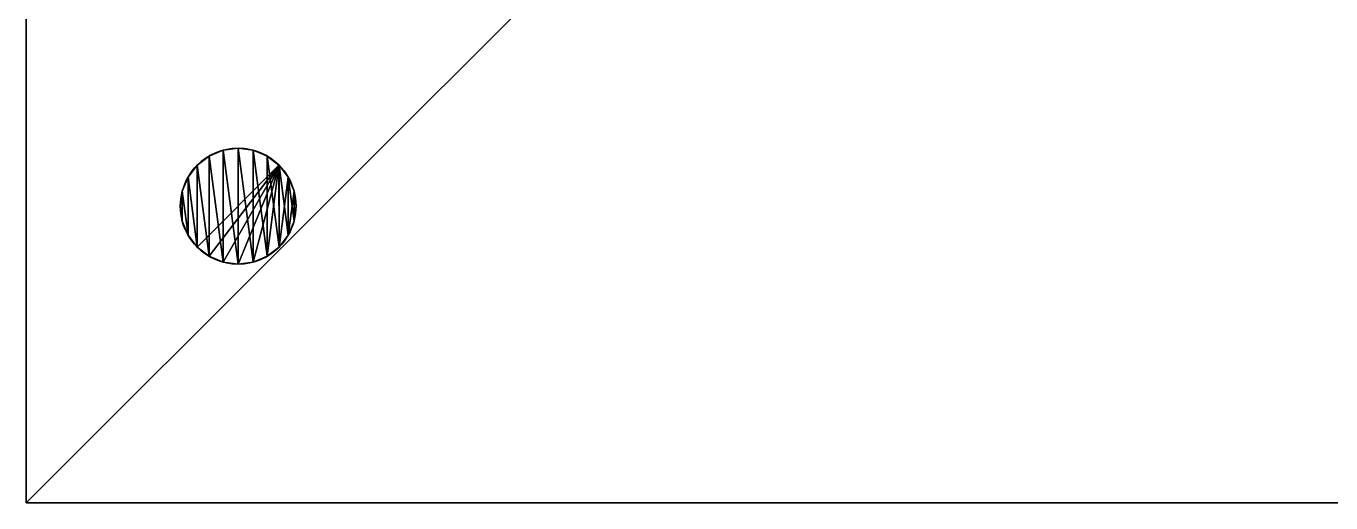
# Model space of a CAD drawing. Extents: x 0.1 to 24.1, y 0 to 24.
# Drawn here: x 0.05 to 11.32, y 0.01 to 4.13 of the extents above; entities that cross this region are included whole.
import ezdxf

# ---------------------------------------------------------------- set-up
doc = ezdxf.new("R2010")
doc.units = 0
doc.header["$MEASUREMENT"] = 0
doc.layers.get('0').update_dxf_attribs({"color": 13, "linetype": 'CONTINUOUS'})

# ---------------------------------------------------------------- blocks, each defined once
blk = doc.blocks.new('CLEANERBASE')
for p, q in [((0, 24), (0, 0)), ((0, 24, 6), (0, 0, 6)), ((0, 0), (24, 0)), ((0, 0), (0, 0, 6)), ((0, 0, 6), (24, 0, 6))]:
    blk.add_line(p, q)
mesh = blk.add_polyface()
corners = [(0, 24, 6), (0, 0), (0, 0, 6), (0, 24)]
mesh.append_faces([[corners[k] for k in face] for face in [(0, 1, 2), (1, 0, 3)]], dxfattribs={"vtx0": -1})
mesh = blk.add_polyface()
corners = [(24, 24), (0, 0), (0, 24), (24, 0)]
mesh.append_faces([[corners[k] for k in face] for face in [(0, 1, 2), (1, 0, 3)]], dxfattribs={"vtx0": -1})
mesh = blk.add_polyface()
corners = [(24, 0, 6), (0, 24, 6), (0, 0, 6), (24, 24, 6)]
mesh.append_faces([[corners[k] for k in face] for face in [(0, 1, 2), (1, 0, 3)]], dxfattribs={"vtx0": -1})
mesh = blk.add_polyface()
corners = [(24, 0, 6), (0, 0), (24, 0), (0, 0, 6)]
mesh.append_faces([[corners[k] for k in face] for face in [(0, 1, 2), (1, 0, 3)]], dxfattribs={"vtx0": -1})

msp = doc.modelspace()

# ---------------------------------------------------------------- linework, layer by layer
for p, q in [((1.752, 3.059, 6), (1.752, 3.059, 9)), ((1.882, 3.076, 6), (1.882, 3.076, 9)), ((2.011, 3.059, 6), (2.011, 3.059, 9)), ((1.528, 2.222, 6), (2.234, 2.931, 6)), ((1.632, 3.009, 6), (1.632, 3.009, 9)), ((2.132, 3.009, 6), (2.132, 3.009, 9)), ((1.449, 2.826, 6), (1.449, 2.826, 9)), ((1.528, 2.929, 6), (1.528, 2.929, 9)), ((2.235, 2.929, 6), (2.235, 2.929, 9)), ((2.315, 2.826, 6), (2.315, 2.826, 9)), ((1.399, 2.705, 6), (1.399, 2.705, 9)), ((2.365, 2.705, 6), (2.365, 2.705, 9)), ((1.382, 2.576, 6), (1.382, 2.576, 9)), ((2.382, 2.576, 6), (2.382, 2.576, 9)), ((1.399, 2.446, 6), (1.399, 2.446, 9)), ((2.365, 2.446, 6), (2.365, 2.446, 9)), ((1.449, 2.326, 6), (1.449, 2.326, 9)), ((2.315, 2.326, 6), (2.315, 2.326, 9)), ((1.528, 2.222, 6), (1.528, 2.222, 9)), ((1.632, 2.143, 6), (1.632, 2.143, 9)), ((2.132, 2.143, 6), (2.132, 2.143, 9)), ((2.235, 2.222, 6), (2.235, 2.222, 9)), ((1.752, 2.093, 6), (1.752, 2.093, 9)), ((1.882, 2.076, 6), (1.882, 2.076, 9)), ((2.011, 2.093, 6), (2.011, 2.093, 9))]:
    msp.add_line(p, q)
at = {"extrusion": (0, 0, -1)}
msp.add_circle((-1.882, 2.576, -9), 0.5, dxfattribs=at)
for start, end in [(315, 75), (75, 134.7863), (134.7863, 315)]:
    msp.add_arc((-1.882, 2.576, -6), 0.5, start, end, dxfattribs=at)

# ---------------------------------------------------------------- block references
msp.add_blockref('CLEANERBASE', (0.051, 0.011))

# ---------------------------------------------------------------- meshes
mesh = msp.add_polyface()
corners = [(1.399, 2.446, 9), (1.399, 2.705, 9), (1.382, 2.576, 9), (1.449, 2.326, 9), (1.449, 2.826, 9), (1.528, 2.222, 9), (1.528, 2.929, 9), (1.632, 2.143, 9), (1.632, 3.009, 9), (1.752, 2.093, 9), (1.752, 3.059, 9), (1.882, 2.076, 9), (1.882, 3.076, 9), (2.011, 2.093, 9), (2.011, 3.059, 9), (2.132, 2.143, 9), (2.132, 3.009, 9), (2.235, 2.222, 9), (2.235, 2.929, 9), (2.315, 2.326, 9), (2.315, 2.826, 9), (2.365, 2.446, 9), (2.365, 2.705, 9), (2.382, 2.576, 9)]
mesh.append_faces([[corners[k] for k in face] for face in [(0, 1, 2), (22, 21, 23)]], dxfattribs={"vtx0": -1})
mesh.append_faces([[corners[k] for k in face] for face in [(1, 3, 4), (4, 5, 6), (6, 7, 8), (8, 9, 10), (10, 11, 12), (12, 13, 14), (14, 15, 16), (16, 17, 18), (18, 19, 20), (20, 21, 22)]], dxfattribs={"vtx0": -1, "vtx1": -1})
mesh.append_faces([[corners[k] for k in face] for face in [(1, 0, 3), (4, 3, 5), (6, 5, 7), (8, 7, 9), (10, 9, 11), (12, 11, 13), (14, 13, 15), (16, 15, 17), (18, 17, 19), (20, 19, 21)]], dxfattribs={"vtx0": -1, "vtx2": -1})
mesh = msp.add_polyface()
corners = [(1.632, 3.009, 9), (1.752, 3.059, 6), (1.632, 3.009, 6), (1.752, 3.059, 9)]
mesh.append_faces([[corners[k] for k in face] for face in [(0, 1, 2), (1, 0, 3)]], dxfattribs={"vtx0": -1})
mesh = msp.add_polyface()
corners = [(1.752, 3.059, 9), (1.882, 3.076, 6), (1.752, 3.059, 6), (1.882, 3.076, 9)]
mesh.append_faces([[corners[k] for k in face] for face in [(0, 1, 2), (1, 0, 3)]], dxfattribs={"vtx0": -1})
mesh = msp.add_polyface()
corners = [(1.882, 3.076, 9), (2.011, 3.059, 6), (1.882, 3.076, 6), (2.011, 3.059, 9)]
mesh.append_faces([[corners[k] for k in face] for face in [(0, 1, 2), (1, 0, 3)]], dxfattribs={"vtx0": -1})
mesh = msp.add_polyface()
corners = [(2.011, 3.059, 9), (2.132, 3.009, 6), (2.011, 3.059, 6), (2.132, 3.009, 9)]
mesh.append_faces([[corners[k] for k in face] for face in [(0, 1, 2), (1, 0, 3)]], dxfattribs={"vtx0": -1})
mesh = msp.add_polyface()
corners = [(1.528, 2.929, 9), (1.632, 3.009, 6), (1.528, 2.929, 6), (1.632, 3.009, 9)]
mesh.append_faces([[corners[k] for k in face] for face in [(0, 1, 2), (1, 0, 3)]], dxfattribs={"vtx0": -1})
mesh = msp.add_polyface()
corners = [(2.234, 2.931, 6), (1.632, 2.143, 6), (1.528, 2.222, 6), (1.752, 2.093, 6), (1.882, 2.076, 6), (2.011, 2.093, 6), (2.132, 2.143, 6), (2.235, 2.222, 6), (2.235, 2.929, 6), (2.315, 2.826, 6), (2.315, 2.326, 6), (2.365, 2.705, 6), (2.365, 2.446, 6), (2.382, 2.576, 6)]
mesh.append_faces([[corners[k] for k in face] for face in [(0, 1, 2), (12, 11, 13)]], dxfattribs={"vtx0": -1})
mesh.append_faces([[corners[k] for k in face] for face in [(1, 0, 3), (3, 0, 4), (4, 0, 5), (5, 0, 6), (6, 0, 7), (7, 9, 10), (10, 11, 12)]], dxfattribs={"vtx0": -1, "vtx1": -1})
mesh.append_faces([[corners[k] for k in face] for face in [(7, 0, 8), (7, 8, 9), (10, 9, 11)]], dxfattribs={"vtx0": -1, "vtx2": -1})
mesh = msp.add_polyface()
corners = [(2.132, 3.009, 9), (2.234, 2.931, 6), (2.132, 3.009, 6), (2.235, 2.929, 6), (2.235, 2.929, 9)]
mesh.append_faces([[corners[k] for k in face] for face in [(0, 1, 2), (3, 0, 4)]], dxfattribs={"vtx0": -1})
mesh.append_faces([[corners[k] for k in face] for face in [(1, 0, 3)]], dxfattribs={"vtx0": -1, "vtx1": -1})
mesh = msp.add_polyface()
corners = [(1.449, 2.826, 9), (1.399, 2.705, 6), (1.399, 2.705, 9), (1.449, 2.826, 6)]
mesh.append_faces([[corners[k] for k in face] for face in [(0, 1, 2), (1, 0, 3)]], dxfattribs={"vtx0": -1})
mesh = msp.add_polyface()
corners = [(1.528, 2.929, 9), (1.449, 2.826, 6), (1.449, 2.826, 9), (1.528, 2.929, 6)]
mesh.append_faces([[corners[k] for k in face] for face in [(0, 1, 2), (1, 0, 3)]], dxfattribs={"vtx0": -1})
mesh = msp.add_polyface()
corners = [(2.235, 2.929, 6), (2.315, 2.826, 9), (2.315, 2.826, 6), (2.235, 2.929, 9)]
mesh.append_faces([[corners[k] for k in face] for face in [(0, 1, 2), (1, 0, 3)]], dxfattribs={"vtx0": -1})
mesh = msp.add_polyface()
corners = [(2.315, 2.826, 6), (2.365, 2.705, 9), (2.365, 2.705, 6), (2.315, 2.826, 9)]
mesh.append_faces([[corners[k] for k in face] for face in [(0, 1, 2), (1, 0, 3)]], dxfattribs={"vtx0": -1})
mesh = msp.add_polyface()
corners = [(1.399, 2.705, 9), (1.382, 2.576, 6), (1.382, 2.576, 9), (1.399, 2.705, 6)]
mesh.append_faces([[corners[k] for k in face] for face in [(0, 1, 2), (1, 0, 3)]], dxfattribs={"vtx0": -1})
mesh = msp.add_polyface()
corners = [(2.365, 2.705, 6), (2.382, 2.576, 9), (2.382, 2.576, 6), (2.365, 2.705, 9)]
mesh.append_faces([[corners[k] for k in face] for face in [(0, 1, 2), (1, 0, 3)]], dxfattribs={"vtx0": -1})
mesh = msp.add_polyface()
corners = [(1.382, 2.576, 9), (1.399, 2.446, 6), (1.399, 2.446, 9), (1.382, 2.576, 6)]
mesh.append_faces([[corners[k] for k in face] for face in [(0, 1, 2), (1, 0, 3)]], dxfattribs={"vtx0": -1})
mesh = msp.add_polyface()
corners = [(2.382, 2.576, 6), (2.365, 2.446, 9), (2.365, 2.446, 6), (2.382, 2.576, 9)]
mesh.append_faces([[corners[k] for k in face] for face in [(0, 1, 2), (1, 0, 3)]], dxfattribs={"vtx0": -1})
mesh = msp.add_polyface()
corners = [(1.399, 2.446, 9), (1.449, 2.326, 6), (1.449, 2.326, 9), (1.399, 2.446, 6)]
mesh.append_faces([[corners[k] for k in face] for face in [(0, 1, 2), (1, 0, 3)]], dxfattribs={"vtx0": -1})
mesh = msp.add_polyface()
corners = [(2.365, 2.446, 6), (2.315, 2.326, 9), (2.315, 2.326, 6), (2.365, 2.446, 9)]
mesh.append_faces([[corners[k] for k in face] for face in [(0, 1, 2), (1, 0, 3)]], dxfattribs={"vtx0": -1})
mesh = msp.add_polyface()
corners = [(1.449, 2.326, 9), (1.528, 2.222, 6), (1.528, 2.222, 9), (1.449, 2.326, 6)]
mesh.append_faces([[corners[k] for k in face] for face in [(0, 1, 2), (1, 0, 3)]], dxfattribs={"vtx0": -1})
mesh = msp.add_polyface()
corners = [(2.315, 2.326, 6), (2.235, 2.222, 9), (2.235, 2.222, 6), (2.315, 2.326, 9)]
mesh.append_faces([[corners[k] for k in face] for face in [(0, 1, 2), (1, 0, 3)]], dxfattribs={"vtx0": -1})
mesh = msp.add_polyface()
corners = [(1.632, 2.143, 9), (1.528, 2.222, 6), (1.632, 2.143, 6), (1.528, 2.222, 9)]
mesh.append_faces([[corners[k] for k in face] for face in [(0, 1, 2), (1, 0, 3)]], dxfattribs={"vtx0": -1})
mesh = msp.add_polyface()
corners = [(1.752, 2.093, 9), (1.632, 2.143, 6), (1.752, 2.093, 6), (1.632, 2.143, 9)]
mesh.append_faces([[corners[k] for k in face] for face in [(0, 1, 2), (1, 0, 3)]], dxfattribs={"vtx0": -1})
mesh = msp.add_polyface()
corners = [(2.132, 2.143, 9), (2.011, 2.093, 6), (2.132, 2.143, 6), (2.011, 2.093, 9)]
mesh.append_faces([[corners[k] for k in face] for face in [(0, 1, 2), (1, 0, 3)]], dxfattribs={"vtx0": -1})
mesh = msp.add_polyface()
corners = [(2.235, 2.222, 9), (2.132, 2.143, 6), (2.235, 2.222, 6), (2.132, 2.143, 9)]
mesh.append_faces([[corners[k] for k in face] for face in [(0, 1, 2), (1, 0, 3)]], dxfattribs={"vtx0": -1})
mesh = msp.add_polyface()
corners = [(1.882, 2.076, 9), (1.752, 2.093, 6), (1.882, 2.076, 6), (1.752, 2.093, 9)]
mesh.append_faces([[corners[k] for k in face] for face in [(0, 1, 2), (1, 0, 3)]], dxfattribs={"vtx0": -1})
mesh = msp.add_polyface()
corners = [(2.011, 2.093, 9), (1.882, 2.076, 6), (2.011, 2.093, 6), (1.882, 2.076, 9)]
mesh.append_faces([[corners[k] for k in face] for face in [(0, 1, 2), (1, 0, 3)]], dxfattribs={"vtx0": -1})

doc.saveas('drawing.dxf')
